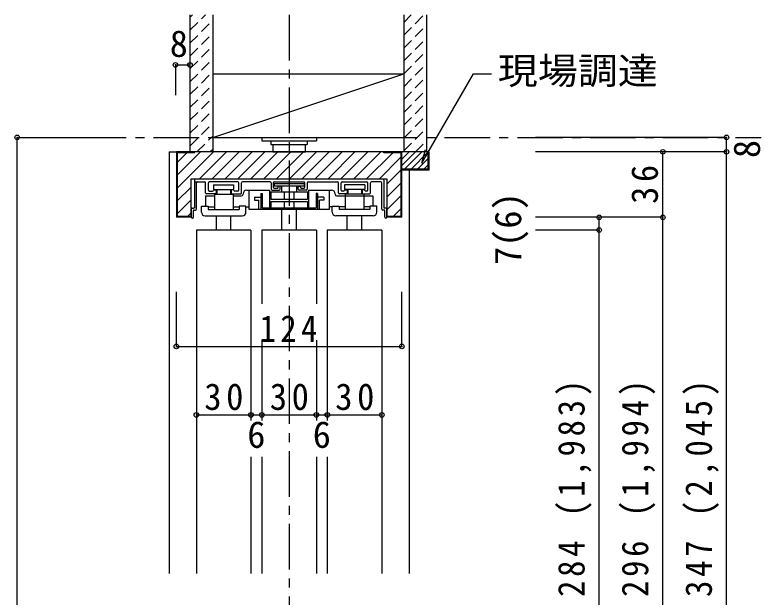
# Model space of a CAD drawing. Units: millimetres at full size, sheet at 1:5; details may follow other scales. Extents: x -973 to 977, y -718 to 696.
# Drawn here: x -485.4 to -75.2, y -310.4 to 9.8 of the extents above; entities that cross this region are included whole.
import ezdxf
from ezdxf.enums import TextEntityAlignment as Align

# ---------------------------------------------------------------- set-up
doc = ezdxf.new("R2010")
doc.units = ezdxf.units.MM
doc.header["$LTSCALE"] = 5
doc.header["$PDMODE"] = 32
doc.header["$PDSIZE"] = 2.5
doc.linetypes.add('CHAIN1', pattern=[8, 5, -1, 1, -1])
doc.linetypes.add('DASHED1', pattern=[1.8, 1.2, -0.6])
for name, color, linetype in [('0-1_通り芯', 4, 'CHAIN1'), ('0-2_柱', 7, 'Continuous'), ('0-3_仕上げ', 2, 'Continuous'), ('0-4_枠', 3, 'Continuous'), ('0-6_扉', 6, 'Continuous'), ('0-7_金物', 7, 'Continuous'), ('0-A_文字', 7, 'Continuous'), ('0-B_寸法', 7, 'Continuous'), ('0-C_ハッチ', 4, 'DASHED1')]:
    doc.layers.add(name, color=color, linetype=linetype)
doc.styles.add('ＭＳ ゴシック', font='')
doc.styles.get('ＭＳ ゴシック').set_extended_font_data('MS Gothic')

msp = doc.modelspace()

# ---------------------------------------------------------------- linework, layer by layer
at = {"layer": '0-1_通り芯'}
for p, q in [((-334.656, 9.84), (-334.656, -526.5)), ((-449.156, -57.5), (-75.156, -57.5))]:
    msp.add_line(p, q, dxfattribs=at)
at = {"layer": '0-2_柱'}
for p, q in [((-376.656, -57.5), (-271.656, -22.5)), ((-376.656, -22.5), (-271.656, -22.5)), ((-376.656, -57.5), (-375.862, -57.5)), ((-375.862, -57.5), (-271.656, -57.5))]:
    msp.add_line(p, q, dxfattribs=at)
at = {"layer": '0-3_仕上げ'}
for p, q in [((-389.156, 9.84), (-389.156, -65.5)), ((-376.656, 9.84), (-376.656, -65.5)), ((-271.656, 9.84), (-271.656, -65.5)), ((-259.156, 9.84), (-259.156, -65.5))]:
    msp.add_line(p, q, dxfattribs=at)
at = {"layer": '0-4_枠', "color": 4}
msp.add_line((-400.656, -65.5), (-396.656, -65.5), dxfattribs=at)
at = {"layer": '0-4_枠'}
for p, q in [((-257.656, -65.5), (-396.656, -65.5)), ((-396.656, -65.5), (-396.656, -101.5)), ((-386.656, -66), (-386.656, -65.5)), ((-282.656, -66), (-282.656, -65.5)), ((-272.656, -101.5), (-272.656, -65.5)), ((-258.156, -75), (-258.156, -65.5)), ((-257.656, -75.5), (-257.656, -65.5)), ((-386.656, -66), (-396.156, -66)), ((-396.156, -66), (-396.156, -101)), ((-273.156, -66), (-282.656, -66)), ((-273.156, -66), (-273.156, -101)), ((-258.156, -75), (-272.656, -75)), ((-257.656, -75.5), (-272.656, -75.5)), ((-280.656, -101.5), (-280.656, -80.5)), ((-388.656, -101.5), (-396.656, -101.5)), ((-388.656, -101), (-396.156, -101)), ((-273.156, -101), (-280.656, -101)), ((-272.656, -101.5), (-280.656, -101.5))]:
    msp.add_line(p, q, dxfattribs=at)
msp.add_lwpolyline([(-280.656, -80.5), (-388.656, -80.5), (-388.656, -101.5)], dxfattribs=at)
at = {"layer": '0-6_扉'}
for p, q in [((-385.656, -108.5), (-385.656, -297.5)), ((-355.656, -108.5), (-385.656, -108.5)), ((-355.656, -108.5), (-355.656, -213.2)), ((-319.656, -108.5), (-349.656, -108.5)), ((-349.656, -108.5), (-349.656, -149)), ((-319.656, -108.5), (-319.656, -149)), ((-313.656, -108.5), (-313.656, -213.2)), ((-283.656, -108.5), (-313.656, -108.5)), ((-283.656, -108.5), (-283.656, -297.5)), ((-349.656, -169), (-349.656, -213.2)), ((-319.656, -169), (-319.656, -213.2)), ((-355.656, -233.2), (-355.656, -297.5)), ((-349.656, -233.2), (-349.656, -297.5)), ((-319.656, -233.2), (-319.656, -297.5)), ((-313.656, -233.2), (-313.656, -297.5))]:
    msp.add_line(p, q, dxfattribs=at)
at = {"layer": '0-7_金物'}
for p, q in [((-349.656, -57.5), (-349.656, -59.5)), ((-349.656, -57.5), (-319.656, -57.5)), ((-349.656, -59.5), (-319.656, -59.5)), ((-344.656, -59.5), (-344.656, -61.5)), ((-344.656, -61.5), (-324.656, -61.5)), ((-343.656, -61.5), (-343.656, -65.5)), ((-325.656, -65.5), (-325.656, -61.5)), ((-324.656, -59.5), (-324.656, -61.5)), ((-319.656, -57.5), (-319.656, -59.5)), ((-343.656, -65.5), (-325.656, -65.5)), ((-386.758, -81), (-386.758, -96.4)), ((-283.058, -80.5), (-386.258, -80.5)), ((-386.258, -82), (-381.058, -82)), ((-362.758, -82), (-378.558, -82)), ((-345.058, -82), (-360.272, -82)), ((-342.858, -82), (-326.458, -82)), ((-324.258, -82), (-307.958, -82)), ((-305.458, -82), (-291.858, -82)), ((-284.158, -82), (-289.358, -82)), ((-282.558, -81), (-282.558, -96.4)), ((-385.658, -97), (-385.658, -82.5)), ((-380.558, -88.1), (-380.558, -82.5)), ((-379.058, -86.6), (-379.058, -82.5)), ((-376.251, -83.553), (-365.179, -83.553)), ((-374.372, -86.123), (-374.372, -88.776)), ((-366.958, -86.123), (-366.958, -88.776)), ((-365.179, -83.553), (-365.179, -86.123)), ((-362.258, -86.6), (-362.258, -82.5)), ((-360.758, -88.1), (-360.758, -82.5)), ((-344.558, -82.5), (-344.558, -86.1)), ((-343.358, -82.5), (-343.358, -84.9)), ((-342.942, -82.862), (-326.377, -82.862)), ((-342.942, -82.862), (-342.942, -84.242)), ((-342.942, -84.242), (-326.377, -84.242)), ((-342.858, -85.4), (-340.858, -85.4)), ((-340.858, -84.9), (-340.858, -85.4)), ((-340.158, -84.4), (-340.358, -84.4)), ((-339.658, -86.1), (-339.658, -84.9)), ((-338.801, -84.329), (-338.801, -87.435)), ((-330.511, -84.329), (-330.511, -87.435)), ((-329.658, -86.1), (-329.658, -84.9)), ((-329.158, -84.4), (-328.958, -84.4)), ((-327.958, -85.4), (-326.458, -85.4)), ((-326.377, -82.862), (-326.377, -84.242)), ((-325.958, -84.9), (-325.958, -82.5)), ((-324.758, -82.5), (-324.758, -86.1)), ((-307.458, -88.1), (-307.458, -82.5)), ((-305.958, -86.6), (-305.958, -82.5)), ((-293.061, -83.553), (-304.133, -83.553)), ((-304.133, -83.553), (-304.133, -86.123)), ((-302.353, -86.123), (-302.353, -88.776)), ((-294.939, -86.123), (-294.939, -88.776)), ((-291.358, -86.6), (-291.358, -82.5)), ((-289.858, -88.1), (-289.858, -82.5)), ((-283.658, -97), (-283.658, -82.5)), ((-380.631, -89.703), (-375.756, -89.703)), ((-380.631, -89.703), (-380.631, -95.317)), ((-375.258, -88.6), (-380.058, -88.6)), ((-378.558, -87.1), (-376.737, -87.1)), ((-375.758, -86.3), (-375.258, -86.3)), ((-375.756, -88.776), (-375.756, -97.194)), ((-375.756, -88.776), (-365.475, -88.776)), ((-374.758, -86.8), (-374.758, -88.1)), ((-366.558, -86.8), (-366.558, -88.1)), ((-365.558, -86.3), (-366.058, -86.3)), ((-366.058, -88.6), (-361.258, -88.6)), ((-365.475, -88.776), (-365.475, -97.194)), ((-365.475, -89.703), (-361.019, -89.703)), ((-362.758, -87.1), (-364.578, -87.1)), ((-359.957, -88.561), (-359.957, -88.703)), ((-357.957, -86.561), (-345.402, -86.561)), ((-350.234, -88.334), (-350.234, -97.085)), ((-345.402, -86.561), (-345.402, -96.365)), ((-345.246, -87.388), (-323.91, -87.388)), ((-344.754, -87.388), (-344.754, -91.576)), ((-344.058, -86.6), (-340.158, -86.6)), ((-337.334, -87.388), (-337.334, -91.576)), ((-331.977, -87.388), (-331.977, -91.576)), ((-325.258, -86.6), (-329.158, -86.6)), ((-324.557, -87.388), (-324.557, -91.576)), ((-323.91, -86.561), (-323.91, -96.365)), ((-323.91, -86.561), (-311.355, -86.561)), ((-319.078, -88.334), (-319.798, -88.334)), ((-319.798, -88.334), (-319.798, -96.365)), ((-319.078, -88.334), (-319.078, -97.085)), ((-312.432, -97.085), (-312.432, -86.561)), ((-309.355, -88.703), (-309.355, -88.561)), ((-308.355, -89.703), (-288.68, -89.703)), ((-303.254, -88.6), (-306.958, -88.6)), ((-304.734, -87.1), (-305.458, -87.1)), ((-293.555, -88.776), (-303.836, -88.776)), ((-303.836, -88.776), (-303.836, -97.194)), ((-303.754, -86.3), (-303.254, -86.3)), ((-302.754, -86.8), (-302.754, -88.1)), ((-294.554, -86.8), (-294.554, -88.1)), ((-293.554, -86.3), (-294.054, -86.3)), ((-294.054, -88.6), (-290.358, -88.6)), ((-293.555, -88.776), (-293.555, -97.194)), ((-291.858, -87.1), (-292.574, -87.1)), ((-288.68, -89.703), (-288.68, -95.317)), ((-353.723, -90.384), (-350.455, -90.384)), ((-353.723, -90.384), (-353.723, -92.045)), ((-353.723, -92.045), (-351.341, -92.045)), ((-351.341, -97.085), (-351.341, -92.045)), ((-344.754, -91.576), (-324.557, -91.576)), ((-344.754, -92.87), (-344.754, -96.365)), ((-344.754, -92.87), (-324.557, -92.87)), ((-337.334, -92.87), (-337.334, -96.365)), ((-331.977, -92.87), (-331.977, -96.365)), ((-324.557, -92.87), (-324.557, -96.365)), ((-315.589, -90.384), (-318.856, -90.384)), ((-315.589, -92.045), (-317.97, -92.045)), ((-317.97, -97.085), (-317.97, -92.045)), ((-315.589, -90.384), (-315.589, -92.045)), ((-388.408, -101.5), (-388.408, -96.9)), ((-387.908, -96.4), (-387.258, -96.4)), ((-387.308, -101.5), (-387.308, -98)), ((-386.808, -97.5), (-386.158, -97.5)), ((-382.854, -98.629), (-382.854, -95.317)), ((-379.144, -95.756), (-375.756, -95.756)), ((-379.116, -97.194), (-362.116, -97.194)), ((-365.475, -95.756), (-362.116, -95.756)), ((-362.116, -95.317), (-362.116, -97.194)), ((-358.378, -95.756), (-356.88, -95.756)), ((-349.514, -96.365), (-319.798, -96.365)), ((-338.656, -108.5), (-338.656, -97.465)), ((-330.656, -108.5), (-330.656, -97.465)), ((-310.934, -95.756), (-312.432, -95.756)), ((-307.196, -95.317), (-307.196, -97.194)), ((-303.836, -95.756), (-307.196, -95.756)), ((-290.196, -97.194), (-307.196, -97.194)), ((-290.168, -95.756), (-293.555, -95.756)), ((-282.508, -97.5), (-283.158, -97.5)), ((-281.408, -96.4), (-282.058, -96.4)), ((-282.008, -101.5), (-282.008, -98)), ((-280.908, -101.5), (-280.908, -96.9)), ((-387.908, -102), (-387.808, -102)), ((-380.854, -100.629), (-360.424, -100.629)), ((-374.656, -108.5), (-374.656, -100.629)), ((-366.656, -108.5), (-366.656, -100.629)), ((-288.457, -100.629), (-308.887, -100.629)), ((-302.656, -108.5), (-302.656, -100.629)), ((-294.656, -108.5), (-294.656, -100.629)), ((-281.408, -102), (-281.508, -102))]:
    msp.add_line(p, q, dxfattribs=at)
for points in [[(-376.251, -83.553), (-376.251, -86.123), (-365.179, -86.123)], [(-293.061, -83.553), (-293.061, -86.123), (-304.133, -86.123)], [(-356.88, -86.728), (-356.88, -97.085), (-312.432, -97.085)], [(-350.234, -88.334), (-349.514, -88.334), (-349.514, -96.365)], [(-382.854, -95.317), (-379.116, -95.317), (-379.116, -97.194)], [(-358.378, -98.629), (-358.378, -95.317), (-362.116, -95.317)], [(-310.934, -98.629), (-310.934, -95.317), (-307.196, -95.317)], [(-286.457, -98.629), (-286.457, -95.317), (-290.196, -95.317), (-290.196, -97.194)]]:
    msp.add_lwpolyline(points, dxfattribs=at)
for centre, radius, start, end in [((-386.258, -81), 0.5, 90, 180), ((-386.258, -82.5), 0.5, 90, 180), ((-385.158, -82.5), 0.5, 90, 180), ((-381.058, -82.5), 0.5, 0, 90), ((-378.558, -82.5), 0.5, 90, 180), ((-362.758, -82.5), 0.5, 0, 90), ((-360.258, -82.5), 0.5, 90, 180), ((-345.058, -82.5), 0.5, 0, 90), ((-342.858, -82.5), 0.5, 90, 180), ((-326.458, -82.5), 0.5, 0, 90), ((-324.258, -82.5), 0.5, 90, 180), ((-307.958, -82.5), 0.5, 0, 90), ((-305.458, -82.5), 0.5, 90, 180), ((-291.858, -82.5), 0.5, 0, 90), ((-289.358, -82.5), 0.5, 90, 180), ((-284.158, -82.5), 0.5, 0, 90), ((-283.058, -81), 0.5, 0, 90), ((-344.058, -86.1), 0.5, 180, 270), ((-342.858, -84.9), 0.5, 180, 270), ((-340.358, -84.9), 0.5, 90, 180), ((-340.158, -84.9), 0.5, 0, 90), ((-340.158, -86.1), 0.5, 270, 0), ((-329.158, -84.9), 0.5, 90, 180), ((-329.158, -86.1), 0.5, 180, 270), ((-328.958, -84.9), 0.5, 0, 90), ((-327.958, -84.9), 0.5, 180, 270), ((-326.458, -84.9), 0.5, 270, 0), ((-325.258, -86.1), 0.5, 270, 0), ((-380.058, -88.1), 0.5, 180, 270), ((-378.558, -86.6), 0.5, 180, 270), ((-376.737, -86.6), 0.5, 270, 348.46303), ((-375.758, -86.8), 0.5, 90, 168.46303), ((-375.258, -86.8), 0.5, 0, 90), ((-375.258, -88.1), 0.5, 270, 0), ((-366.058, -86.8), 0.5, 90, 180), ((-366.058, -88.1), 0.5, 180, 270), ((-365.558, -86.8), 0.5, 11.53696, 90), ((-364.578, -86.6), 0.5, 191.53696, 270), ((-362.758, -86.6), 0.5, 270, 0), ((-361.258, -88.1), 0.5, 270, 0), ((-360.957, -88.703), 1, 270, 0), ((-357.957, -88.561), 2, 90, 180), ((-311.355, -88.561), 2, 0, 90), ((-308.355, -88.703), 1, 180, 270), ((-308.355, -88.703), 1, 180, 270), ((-306.958, -88.1), 0.5, 180, 270), ((-305.458, -86.6), 0.5, 180, 270), ((-304.734, -86.6), 0.5, 270, 348.46304), ((-303.754, -86.8), 0.5, 90, 168.46304), ((-303.254, -86.8), 0.5, 0, 90), ((-303.254, -88.1), 0.5, 270, 0), ((-294.054, -86.8), 0.5, 90, 180), ((-294.054, -88.1), 0.5, 180, 270), ((-293.554, -86.8), 0.5, 11.53697, 90), ((-292.574, -86.6), 0.5, 191.53697, 270), ((-291.858, -86.6), 0.5, 270, 0), ((-290.358, -88.1), 0.5, 270, 0), ((-387.908, -96.9), 0.5, 90, 180), ((-386.808, -98), 0.5, 90, 180), ((-387.258, -95.9), 0.5, 270, 0), ((-386.158, -97), 0.5, 270, 0), ((-283.158, -97), 0.5, 180, 270), ((-282.058, -95.9), 0.5, 180, 270), ((-282.508, -98), 0.5, 0, 90), ((-281.408, -96.9), 0.5, 0, 90), ((-387.908, -101.5), 0.5, 180, 270), ((-387.808, -101.5), 0.5, 270, 0), ((-380.854, -98.629), 2, 180, 270), ((-360.378, -98.629), 2, 270, 0), ((-308.934, -98.629), 2, 180, 270), ((-288.457, -98.629), 2, 270, 0), ((-281.508, -101.5), 0.5, 180, 270), ((-281.408, -101.5), 0.5, 270, 0)]:
    msp.add_arc(centre, radius, start, end, dxfattribs=at)
at = {"layer": '0-A_文字'}
msp.add_line((-261.674, -71.719), (-259.674, -64.219), dxfattribs=at)
msp.add_lwpolyline([(-261.674, -71.719), (-233.304, -22.599), (-223.304, -22.599)], dxfattribs=at)
at = {"layer": '0-B_寸法', "color": 4}
for p, q in [((-397.156, -17.669), (-389.156, -17.669)), ((-397.156, -17.669), (-397.156, -34.325)), ((-389.156, -17.669), (-389.156, -34.325)), ((-484.156, -57.5), (-449.156, -57.5)), ((-484.156, -526.5), (-484.156, -57.5)), ((-94.156, -57.5), (-199.156, -57.5)), ((-94.156, -65.5), (-94.156, -57.5)), ((-94.156, -65.5), (-199.156, -65.5)), ((-129.156, -101.5), (-129.156, -65.5)), ((-94.156, -526.5), (-94.156, -65.5)), ((-164.156, -101.5), (-199.156, -101.5)), ((-129.156, -101.5), (-199.156, -101.5)), ((-164.156, -108.5), (-164.156, -101.5)), ((-129.156, -514.5), (-129.156, -101.5)), ((-164.156, -108.5), (-199.156, -108.5)), ((-164.156, -506.5), (-164.156, -108.5)), ((-396.656, -172.5), (-396.656, -142.5)), ((-272.656, -172.5), (-272.656, -142.5)), ((-396.656, -172.5), (-272.656, -172.5)), ((-385.656, -210.2), (-355.656, -210.2)), ((-355.656, -210.2), (-355.656, -213.2)), ((-355.656, -210.2), (-349.656, -210.2)), ((-349.656, -210.2), (-319.656, -210.2)), ((-319.656, -210.2), (-319.656, -213.2)), ((-319.656, -210.2), (-313.656, -210.2)), ((-313.656, -210.2), (-283.656, -210.2)), ((-283.656, -210.2), (-283.656, -218.345))]:
    msp.add_line(p, q, dxfattribs=at)
at = {"layer": '0-B_寸法'}
for p in [(-397.156, -17.669), (-389.156, -17.669), (-484.156, -57.5), (-94.156, -57.5), (-129.156, -65.5), (-94.156, -65.5), (-164.156, -101.5), (-129.156, -101.5), (-164.156, -108.5), (-396.656, -172.5), (-272.656, -172.5), (-385.656, -210.2), (-355.656, -210.2), (-349.656, -210.2), (-319.656, -210.2), (-313.656, -210.2), (-283.656, -210.2)]:
    msp.add_point(p, dxfattribs=at)
at = {"layer": '0-C_ハッチ'}
for p, q in [((-389.156, 8.431), (-387.747, 9.84)), ((-389.156, 1.36), (-380.676, 9.84)), ((-271.656, 5.723), (-267.539, 9.84)), ((-271.656, -1.348), (-260.468, 9.84)), ((-389.156, -5.711), (-376.656, 6.789)), ((-271.656, -8.419), (-259.156, 4.081)), ((-389.156, -12.782), (-376.656, -0.282)), ((-271.656, -15.49), (-259.156, -2.99)), ((-389.156, -19.853), (-376.656, -7.353)), ((-271.656, -22.562), (-259.156, -10.062)), ((-389.156, -26.924), (-376.656, -14.424)), ((-271.656, -29.633), (-259.156, -17.133)), ((-389.156, -33.996), (-376.656, -21.496)), ((-271.656, -36.704), (-259.156, -24.204)), ((-389.156, -41.067), (-376.656, -28.567)), ((-271.656, -43.775), (-259.156, -31.275)), ((-389.156, -48.138), (-376.656, -35.638)), ((-271.656, -50.846), (-259.156, -38.346)), ((-389.156, -55.209), (-376.656, -42.709)), ((-271.656, -57.917), (-259.156, -45.417)), ((-389.156, -62.28), (-376.656, -49.78)), ((-271.656, -64.988), (-259.156, -52.488)), ((-385.305, -65.5), (-376.656, -56.851)), ((-265.097, -65.5), (-259.156, -59.559)), ((-378.234, -65.5), (-376.656, -63.922))]:
    msp.add_line(p, q, dxfattribs=at)
at = {"layer": '0-C_ハッチ', "linetype": 'Continuous'}
for p, q in [((-400.656, -65.5), (-400.656, -297.5)), ((-383.293, -65.5), (-396.156, -78.362)), ((-376.222, -65.5), (-396.156, -85.434)), ((-369.151, -65.5), (-384.151, -80.5)), ((-362.08, -65.5), (-377.08, -80.5)), ((-355.009, -65.5), (-370.009, -80.5)), ((-347.938, -65.5), (-362.938, -80.5)), ((-340.867, -65.5), (-355.867, -80.5)), ((-333.796, -65.5), (-348.796, -80.5)), ((-326.725, -65.5), (-341.725, -80.5)), ((-319.654, -65.5), (-334.654, -80.5)), ((-312.583, -65.5), (-327.583, -80.5)), ((-305.512, -65.5), (-320.512, -80.5)), ((-298.441, -65.5), (-313.441, -80.5)), ((-291.37, -65.5), (-306.37, -80.5)), ((-284.299, -65.5), (-299.299, -80.5)), ((-272.235, -65.5), (-272.656, -65.921)), ((-265.164, -65.5), (-272.656, -72.992)), ((-268.699, -65.5), (-272.656, -69.456)), ((-261.628, -65.5), (-271.128, -75)), ((-258.156, -65.563), (-267.593, -75)), ((-390.846, -65.982), (-396.156, -71.291)), ((-277.71, -65.982), (-292.228, -80.5)), ((-273.156, -68.499), (-285.157, -80.5)), ((-258.156, -69.099), (-264.057, -75)), ((-258.156, -72.634), (-260.522, -75)), ((-273.156, -75.57), (-280.656, -83.07)), ((-268.656, -75.5), (-268.656, -297.5)), ((-388.656, -85.005), (-396.156, -92.505)), ((-273.156, -82.641), (-280.656, -90.141)), ((-273.156, -89.712), (-280.656, -97.212)), ((-388.656, -92.076), (-396.156, -99.576)), ((-273.156, -96.783), (-277.373, -101)), ((-388.656, -99.147), (-390.509, -101))]:
    msp.add_line(p, q, dxfattribs=at)

# ---------------------------------------------------------------- texts
at = {"layer": '0-4_枠', "color": 7, "style": 'ＭＳ ゴシック'}
msp.add_text('7(6)', height=14.66, rotation=90, dxfattribs=at).set_placement((-202.639, -127.663), align=Align.BOTTOM_LEFT)
at = {"layer": '0-4_枠', "color": 7, "char_height": 14.66, "attachment_point": 7, "rotation": 90, "style": 'ＭＳ ゴシック'}
for s, insert in [('\\T1.23;\\W0.9;ＤＨ＝2,284\\~(1,983)', (-168.292, -398.822)), ('\\T1.23;\\W0.9;枠内＝2,296\\~(1,994)', (-133.292, -398.822)), ('\\T1.23;\\W0.9;枠外＝2,347\\~(2,045)', (-98.292, -398.822))]:
    msp.add_mtext(s, dxfattribs=dict(at, insert=insert))
at = {"layer": '0-A_文字', "style": 'ＭＳ ゴシック', "width": 1.1}
msp.add_text('現場調達', height=14.66, dxfattribs=at).set_placement((-219.928, -32.599), align=Align.BOTTOM_LEFT)
at = {"layer": '0-B_寸法', "style": 'ＭＳ ゴシック'}
for s, p in [('8', (-400.28, -17.669)), ('6', (-357.656, -232.7)), ('6', (-321.656, -232.7))]:
    msp.add_text(s, height=14.66, dxfattribs=at).set_placement(p, align=Align.BOTTOM_LEFT)
msp.add_text('8', height=14.66, rotation=90, dxfattribs=at).set_placement((-71.313, -68.905), align=Align.BOTTOM_LEFT)
at = {"layer": '0-B_寸法', "insert": (-131.656, -94.125), "char_height": 14.66, "attachment_point": 7, "rotation": 90, "style": 'ＭＳ ゴシック'}
msp.add_mtext('\\T1.27;\\W0.95;36', dxfattribs=at)
at = {"layer": '0-B_寸法', "char_height": 14.66, "attachment_point": 7, "style": 'ＭＳ ゴシック'}
for s, insert in [('\\T1.27;\\W0.9;124', (-350.906, -170)), ('\\T1.27;\\W0.95;30', (-381.281, -207.7)), ('\\T1.27;\\W0.95;30', (-345.281, -207.7)), ('\\T1.27;\\W0.95;30', (-309.281, -207.7))]:
    msp.add_mtext(s, dxfattribs=dict(at, insert=insert))

doc.saveas('drawing.dxf')
